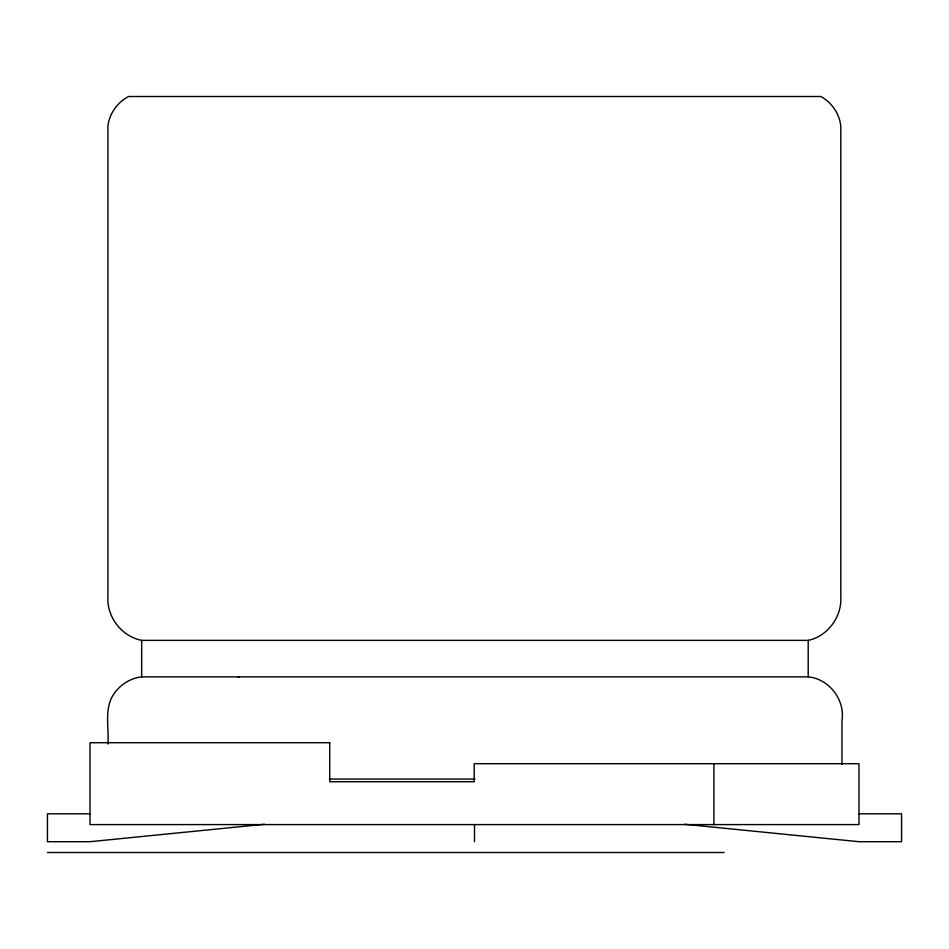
<?xml version="1.0" encoding="UTF-8"?>
<svg xmlns="http://www.w3.org/2000/svg" width="949" height="949" viewBox="0 0 949 949"><rect width="100%" height="100%" fill="white"/><g stroke="black" fill="none" stroke-linecap="round" stroke-linejoin="round"><path stroke-width="1.42" d="M808.204 640.373C827.919 636.257 842.107 616.482 840.802 596.577L840.802 126.146C839.509 113.785 831.751 102.397 820.814 96.501L128.613 96.501C117.474 102.29 109.277 113.607 107.925 126.146L107.925 596.577C106.561 616.886 121.721 636.435 141.662 640.373L808.204 640.373L808.204 676.874C829.106 678.808 845.345 699.994 841.953 720.682L841.953 764.479M238.08 677.028L239.278 676.874M264.391 824.278L90.013 841.704L47.45 841.704L47.45 813.803L90.013 813.803M808.204 676.874L141.662 676.874C131.116 678.013 121.365 683.932 115.019 692.367C103.441 707.207 109.218 726.958 107.925 744.04M329.386 779.082L474.939 779.082M858.987 813.803L901.55 813.803L901.55 841.704L858.987 841.704L684.609 824.278M47.45 852.499L724.087 852.499M713.897 763.708L713.897 824.598M474.5 824.598L474.5 841.704M141.662 640.373L141.662 676.874M329.718 742.723L90.013 742.723L90.013 824.598L858.987 824.598L858.987 763.708L474.192 763.708L474.192 781.739L329.718 781.739L329.718 742.723"/></g></svg>
